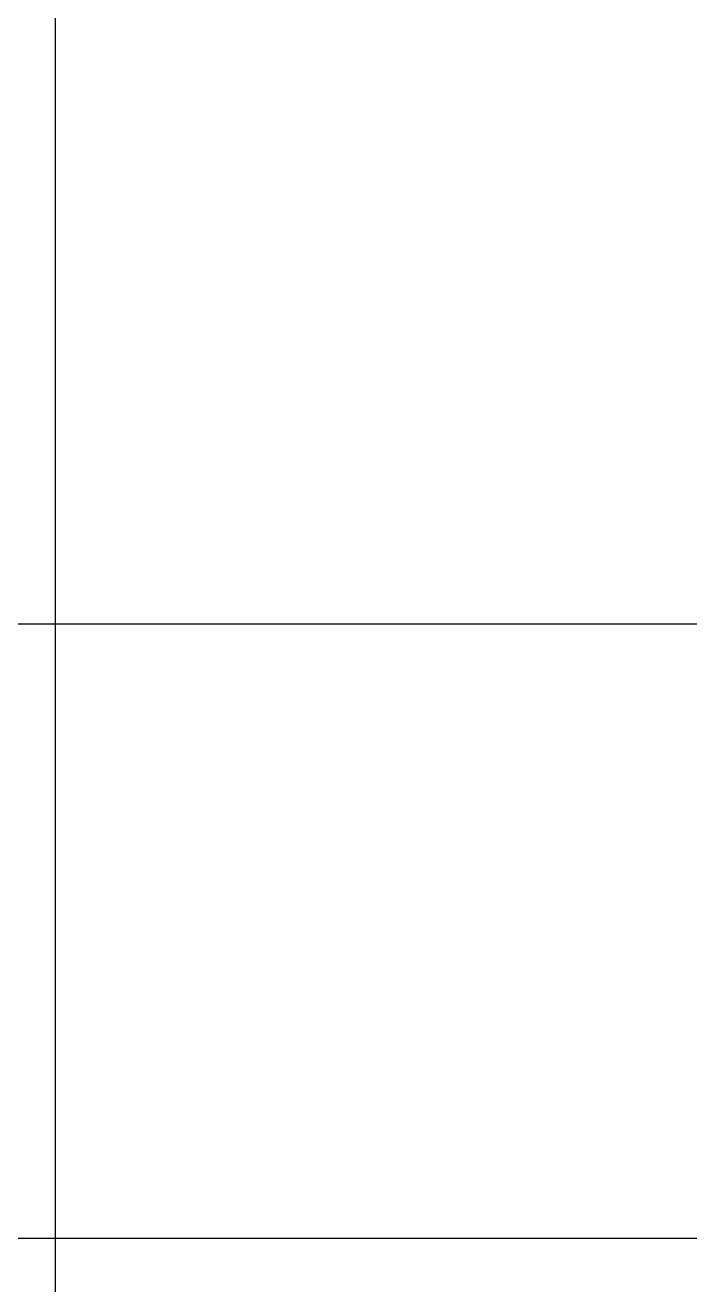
# Model space of a CAD drawing. Extents: x 1234595 to 2088511, y -80443 to 75292.
# Drawn here: x 1319206 to 1319909, y 17830 to 19163 of the extents above; entities that cross this region are included whole.
import ezdxf

# ---------------------------------------------------------------- set-up
doc = ezdxf.new("R2010")
doc.units = 0
doc.header["$LTSCALE"] = 1000
doc.header["$MEASUREMENT"] = 0
doc.layers.get('0').update_dxf_attribs({"linetype": 'CONTINUOUS'})

msp = doc.modelspace()

# ---------------------------------------------------------------- linework, layer by layer
for p, q in [((1319238.5, 16579.7), (1319238.5, 19829.7)), ((1319238.5, 16579.7), (1319238.5, 19829.7)), ((1319238.5, 16579.7), (1319238.5, 19829.7)), ((1317658.5, 18529.7), (1323158.5, 18529.7)), ((1317658.5, 17879.7), (1323158.5, 17879.7))]:
    msp.add_line(p, q)

doc.saveas('drawing.dxf')
